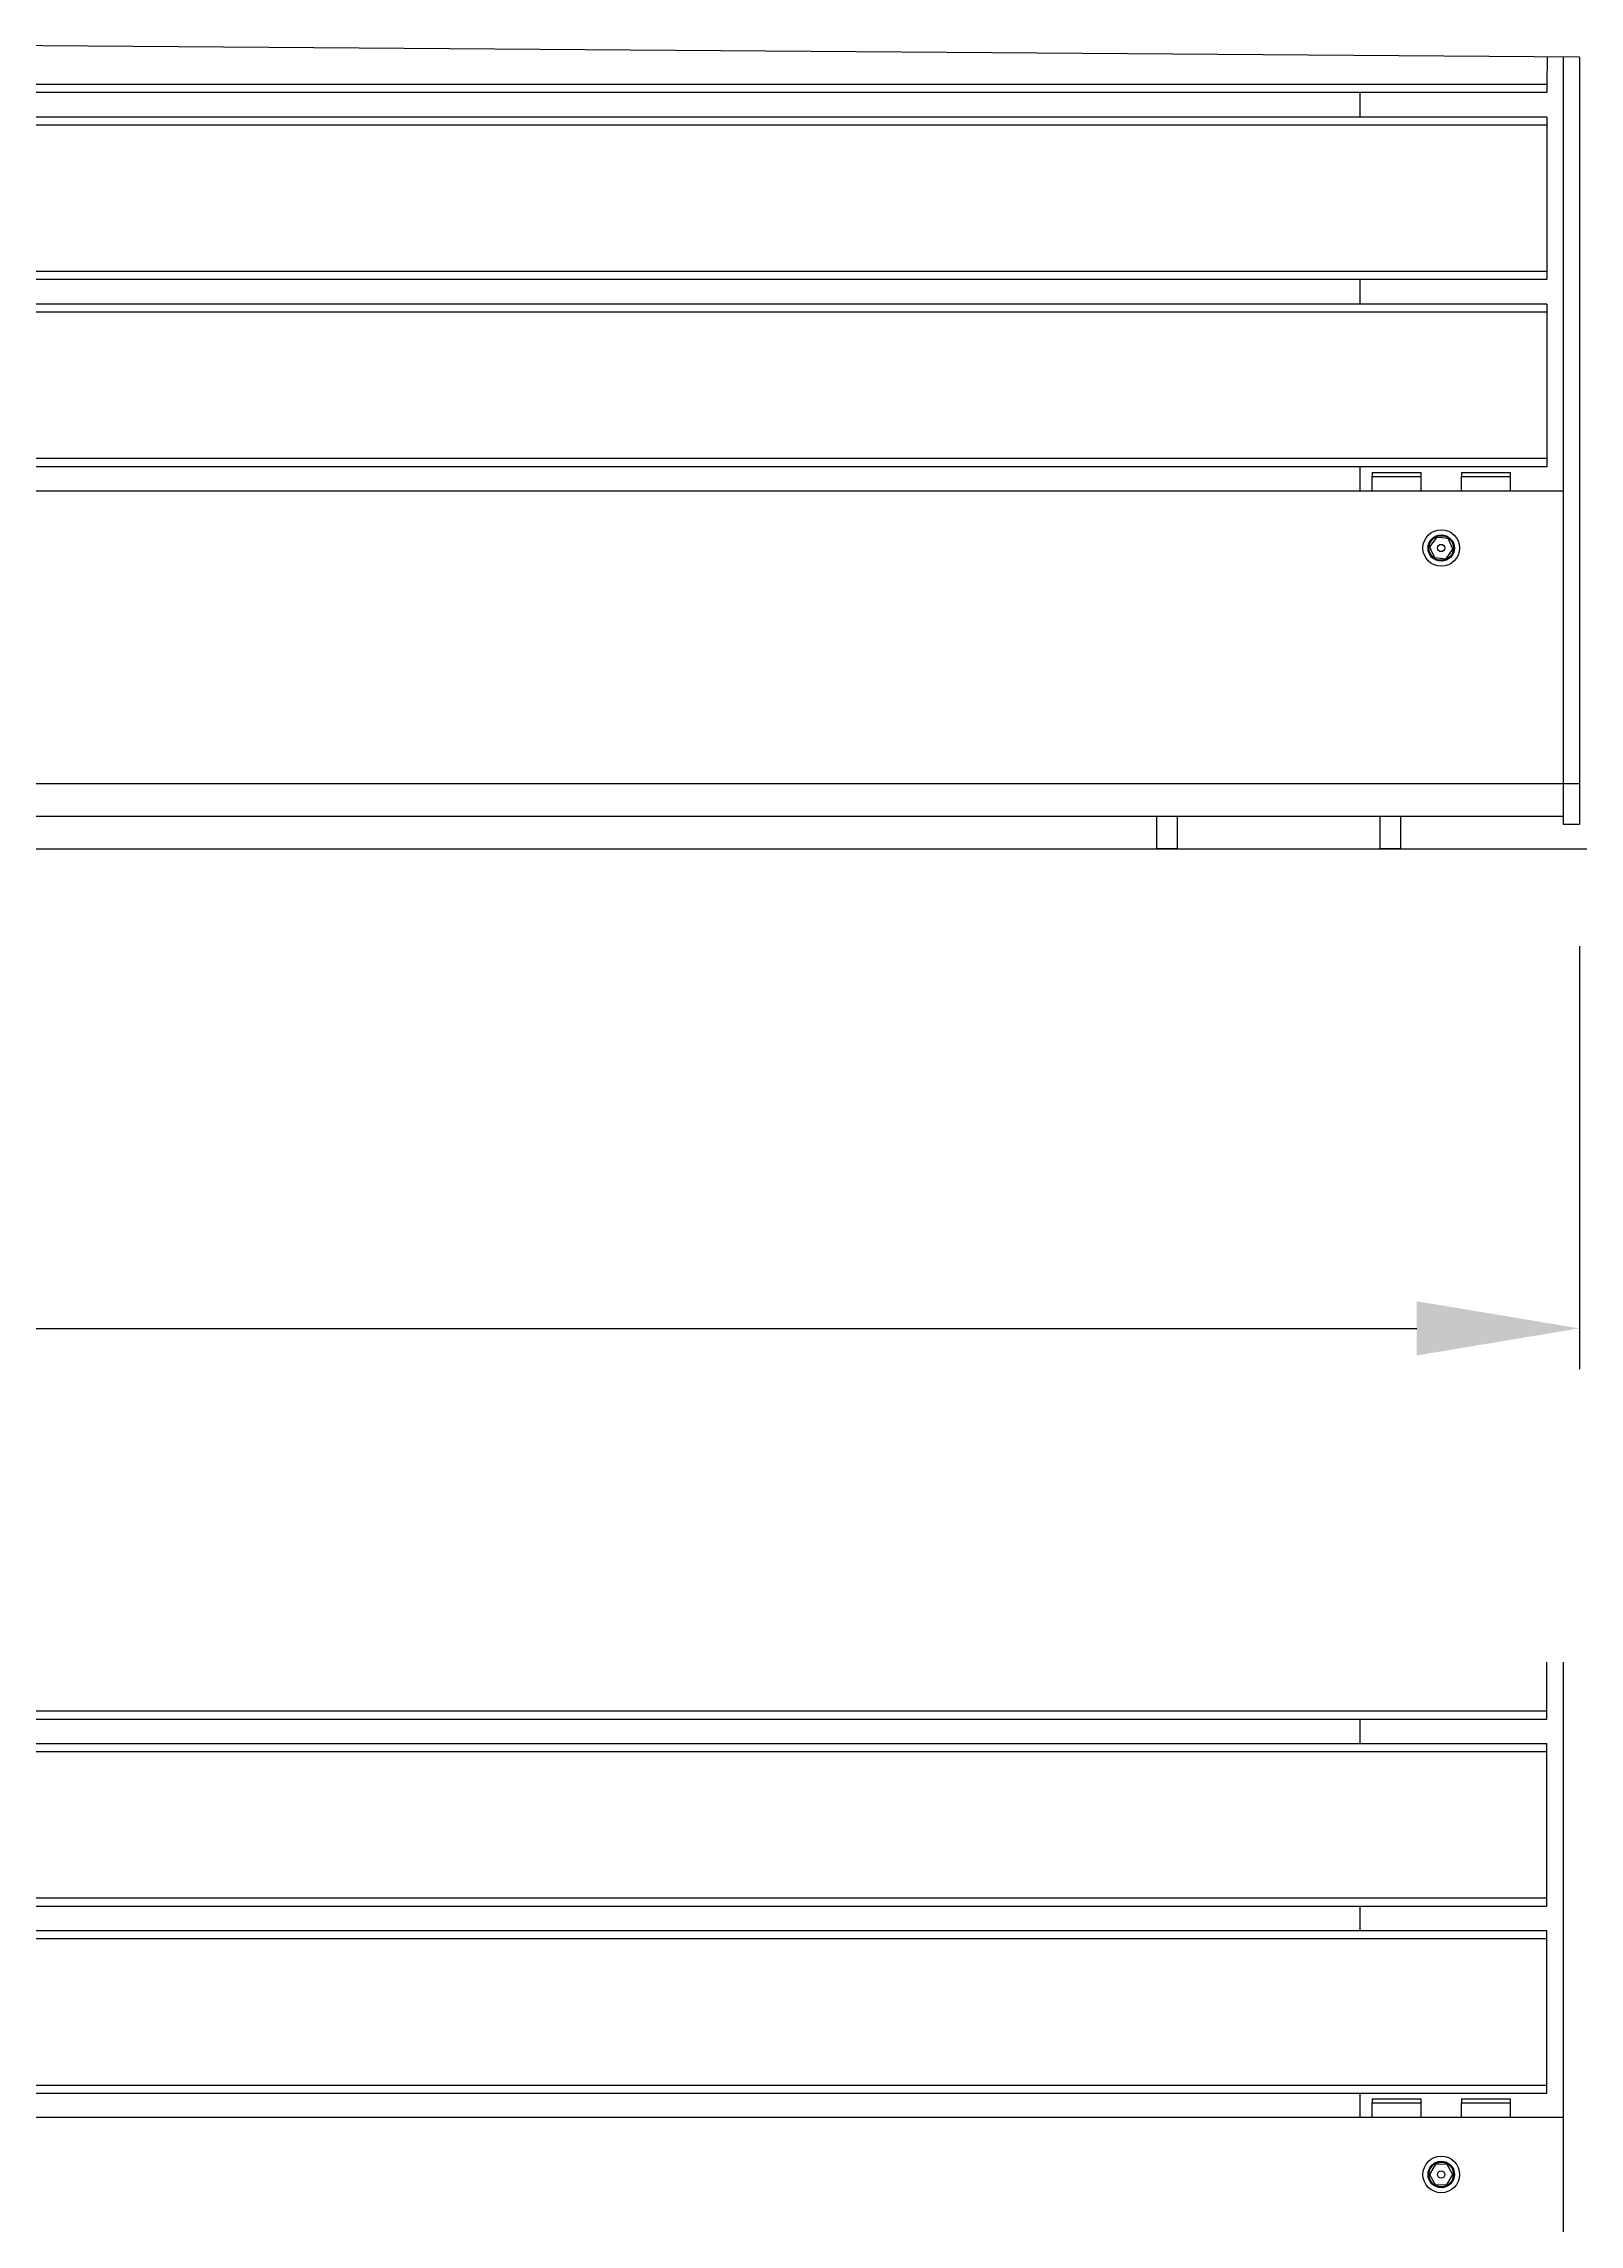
# Model space of a CAD drawing. Header units: millimetres. Extents: x 11004 to 16944, y 3085 to 7285.
# Drawn here: x 13898 to 14275, y 5672 to 6208 of the extents above; entities that cross this region are included whole.
import ezdxf

# ---------------------------------------------------------------- set-up
doc = ezdxf.new("R2010")
doc.units = ezdxf.units.MM
doc.header["$LTSCALE"] = 0.3
doc.styles.add('SEACAD_Arial', font='arial.ttf', dxfattribs={"width": 0.8})
doc.dimstyles.new('ISO-25', dxfattribs={"dimtxt": 1.6, "dimasz": 2, "dimexe": 0.5, "dimexo": 1.5, "dimtad": 1, "dimdec": 0, "dimtxsty": 'SEACAD_Arial', "dimcen": 2, "dimadec": 0, "dimazin": 0, "dimtfac": 1, "dimtdec": 0, "dimtmove": 0, "dimatfit": 3, "dimfxl": 1, "dimarcsym": 0})

# ---------------------------------------------------------------- blocks, each defined once
blk = doc.blocks.new('*D144')
at = {"color": 0, "lineweight": -2, "transparency": 16777216}
for p, q in [((13375.41, 5986.45), (13375.41, 5882.53)), ((14275.41, 5986.56), (14275.41, 5882.53)), ((13415.41, 5892.53), (14235.41, 5892.53))]:
    blk.add_line(p, q, dxfattribs=at)
at = {"color": 0, "transparency": 16777216}
for points in [[(13415.41, 5899.2), (13415.41, 5885.86), (13375.41, 5892.53)], [(14235.41, 5899.2), (14235.41, 5885.86), (14275.41, 5892.53)]]:
    blk.add_solid(points, dxfattribs=at)
at = {"layer": 'Defpoints', "color": 0, "transparency": 16777216}
for p in [(13375.41, 6016.45), (14275.41, 6016.56), (14275.41, 5892.53)]:
    blk.add_point(p, dxfattribs=at)
at = {"color": 0, "transparency": 16777216, "insert": (13825.41, 5921.37), "char_height": 32, "attachment_point": 5, "style": 'SEACAD_Arial'}
blk.add_mtext('900', dxfattribs=at)

msp = doc.modelspace()

# ---------------------------------------------------------------- linework, layer by layer
for p, q in [((14275.41, 6205.16), (13825.91, 6208.5)), ((14267.44, 6205.2), (14267.41, 6198.45)), ((14271.41, 6205.18), (14271.41, 6026.56)), ((14275.41, 6205.16), (14275.41, 6026.56)), ((14267.41, 6198.45), (13383.41, 6198.45)), ((14267.41, 6196.45), (13383.41, 6196.45)), ((14221.41, 6196.45), (14221.41, 6190.45)), ((14267.41, 6198.45), (14267.41, 6196.45)), ((14267.41, 6190.45), (13383.41, 6190.45)), ((14267.41, 6190.45), (14267.41, 6188.45)), ((14267.41, 6188.45), (13383.41, 6188.45)), ((14267.41, 6188.45), (14267.41, 6152.45)), ((14267.41, 6152.45), (13383.41, 6152.45)), ((14267.41, 6152.45), (14267.41, 6150.45)), ((14267.41, 6150.45), (13383.41, 6150.45)), ((14221.41, 6150.45), (14221.41, 6144.45)), ((14267.41, 6144.45), (13383.41, 6144.45)), ((14267.41, 6142.45), (13383.41, 6142.45)), ((14267.41, 6144.45), (14267.41, 6142.45)), ((14267.41, 6142.45), (14267.41, 6106.45)), ((14267.41, 6106.45), (13383.41, 6106.45)), ((14267.41, 6104.45), (13383.41, 6104.45)), ((14221.41, 6104.45), (14221.41, 6098.45)), ((14267.41, 6106.45), (14267.41, 6104.45)), ((14271.41, 6098.45), (13379.41, 6098.45)), ((14224.41, 6103.05), (14224.41, 6102.05)), ((14224.41, 6103.05), (14236.41, 6103.05)), ((14224.41, 6102.05), (14236.41, 6102.05)), ((14224.41, 6098.45), (14224.41, 6102.05)), ((14236.41, 6103.05), (14236.41, 6102.05)), ((14236.41, 6102.05), (14236.41, 6098.45)), ((14246.41, 6103.05), (14258.41, 6103.05)), ((14246.41, 6103.05), (14246.41, 6102.05)), ((14246.41, 6102.05), (14258.41, 6102.05)), ((14246.41, 6098.45), (14246.41, 6102.05)), ((14258.41, 6103.05), (14258.41, 6102.05)), ((14258.41, 6102.05), (14258.41, 6098.45)), ((14271.41, 6026.45), (13379.41, 6026.45)), ((14271.41, 6026.56), (14271.41, 6016.56)), ((14271.41, 6026.56), (14275.41, 6026.56)), ((14275.41, 6026.56), (14275.41, 6016.56)), ((14271.41, 6018.45), (13379.41, 6018.45)), ((14171.41, 6010.45), (14171.41, 6018.45)), ((14176.41, 6018.45), (14176.41, 6010.45)), ((14226.41, 6010.45), (14226.41, 6018.45)), ((14231.41, 6018.45), (14231.41, 6010.45)), ((14271.41, 6016.56), (14275.41, 6016.56)), ((14176.41, 6010.45), (14171.41, 6010.45)), ((14176.41, 6010.45), (14226.41, 6010.45)), ((14231.41, 6010.45), (14226.41, 6010.45)), ((14267.41, 5798.45), (14267.41, 5810.45)), ((14271.41, 5810.45), (14271.41, 5626.56)), ((13383.41, 5798.45), (14267.41, 5798.45)), ((14267.41, 5796.45), (14267.41, 5798.45)), ((13383.41, 5796.45), (14267.41, 5796.45)), ((14221.41, 5796.45), (14221.41, 5790.45)), ((13383.41, 5790.45), (14267.41, 5790.45)), ((13383.41, 5788.45), (14267.41, 5788.45)), ((14267.41, 5788.45), (14267.41, 5790.45)), ((14267.41, 5752.45), (14267.41, 5788.45)), ((13383.41, 5752.45), (14267.41, 5752.45)), ((13383.41, 5750.45), (14267.41, 5750.45)), ((14221.41, 5750.45), (14221.41, 5744.45)), ((14267.41, 5750.45), (14267.41, 5752.45)), ((13383.41, 5744.45), (14267.41, 5744.45)), ((14267.41, 5742.45), (14267.41, 5744.45)), ((13383.41, 5742.45), (14267.41, 5742.45)), ((14267.41, 5706.45), (14267.41, 5742.45)), ((13403.41, 5706.45), (14267.41, 5706.45)), ((13403.41, 5704.45), (14267.41, 5704.45)), ((14221.41, 5704.45), (14221.41, 5698.45)), ((14224.41, 5703.05), (14236.41, 5703.05)), ((14224.41, 5703.05), (14224.41, 5702.05)), ((14224.41, 5702.05), (14236.41, 5702.05)), ((14224.41, 5698.45), (14224.41, 5702.05)), ((14236.41, 5703.05), (14236.41, 5702.05)), ((14236.41, 5702.05), (14236.41, 5698.45)), ((14246.41, 5703.05), (14258.41, 5703.05)), ((14246.41, 5703.05), (14246.41, 5702.05)), ((14246.41, 5702.05), (14258.41, 5702.05)), ((14246.41, 5698.45), (14246.41, 5702.05)), ((14258.41, 5703.05), (14258.41, 5702.05)), ((14258.41, 5702.05), (14258.41, 5698.45)), ((14267.41, 5704.45), (14267.41, 5706.45)), ((14271.41, 5698.45), (13379.41, 5698.45)), ((14239.99, 5686.96), (14238.52, 5684.48)), ((14242.88, 5686.93), (14240, 5686.96)), ((14244.29, 5684.41), (14242.88, 5686.93)), ((14238.52, 5684.48), (14239.94, 5681.97)), ((14239.94, 5681.97), (14242.82, 5681.93)), ((14242.82, 5681.93), (14244.29, 5684.41))]:
    msp.add_line(p, q)
at = {"color": 7, "linetype": 'Continuous'}
msp.add_line((13244.91, 6010.45), (14399.91, 6010.45), dxfattribs=at)
at = {"flags": 128}
for points in [[(14240.21, 6087.07), (14239.31, 6085.82), (14238.54, 6084.72)], [(14238.54, 6084.72), (14238.54, 6084.72), (14238.54, 6084.72), (14238.54, 6084.72), (14238.54, 6084.72), (14238.54, 6084.72), (14238.54, 6084.72), (14238.54, 6084.72), (14238.54, 6084.72)], [(14238.54, 6084.72), (14238.95, 6083.81), (14239.56, 6082.48), (14239.73, 6082.1)], [(14239.73, 6082.1), (14241.27, 6081.95), (14242.61, 6081.82)], [(14243.08, 6086.8), (14241.54, 6086.95), (14240.21, 6087.07)], [(14242.61, 6081.82), (14243.5, 6083.08), (14244.28, 6084.17)], [(14244.28, 6084.17), (14244.11, 6084.55), (14243.5, 6085.88), (14243.08, 6086.8)], [(14244.28, 6084.17), (14244.28, 6084.17), (14244.28, 6084.17), (14244.28, 6084.17), (14244.28, 6084.17), (14244.28, 6084.17), (14244.28, 6084.17), (14244.28, 6084.17), (14244.28, 6084.17)], [(14242.61, 6081.82), (14242.61, 6081.82), (14242.61, 6081.82), (14242.61, 6081.82), (14242.61, 6081.82), (14242.61, 6081.82), (14242.61, 6081.82), (14242.61, 6081.82), (14242.61, 6081.82)], [(14240, 5686.96), (14240, 5686.96), (14240, 5686.96), (14240, 5686.96), (14240, 5686.96), (14240, 5686.96), (14239.99, 5686.96), (14239.99, 5686.96), (14239.99, 5686.96)], [(14242.88, 5686.93), (14242.88, 5686.93), (14242.88, 5686.93), (14242.88, 5686.93), (14242.88, 5686.93), (14242.88, 5686.93), (14242.88, 5686.93), (14242.88, 5686.93), (14242.88, 5686.93)], [(14238.52, 5684.48), (14238.52, 5684.48), (14238.52, 5684.48), (14238.52, 5684.48), (14238.52, 5684.48), (14238.52, 5684.48), (14238.52, 5684.48), (14238.52, 5684.48), (14238.52, 5684.48)], [(14239.94, 5681.97), (14239.94, 5681.97), (14239.94, 5681.97), (14239.94, 5681.97), (14239.94, 5681.97), (14239.94, 5681.97), (14239.94, 5681.97), (14239.94, 5681.97), (14239.94, 5681.97)], [(14242.82, 5681.93), (14242.82, 5681.93), (14242.82, 5681.93), (14242.82, 5681.93), (14242.82, 5681.93), (14242.82, 5681.93), (14242.82, 5681.93), (14242.82, 5681.93), (14242.82, 5681.93)], [(14244.29, 5684.41), (14244.29, 5684.41), (14244.29, 5684.41), (14244.29, 5684.41), (14244.29, 5684.41), (14244.29, 5684.41), (14244.29, 5684.41), (14244.29, 5684.41), (14244.29, 5684.41)]]:
    msp.add_lwpolyline(points, dxfattribs=at)
for centre, radius in [((14241.41, 6084.45), 4.5), ((14241.41, 6084.45), 3.25), ((14241.41, 6084.45), 3.1), ((14241.41, 6084.45), 3.03), ((14241.41, 6084.45), 0.894), ((14241.41, 5684.45), 4.5), ((14241.41, 5684.45), 3.25), ((14241.41, 5684.45), 3.1), ((14241.41, 5684.45), 3.03), ((14241.41, 5684.45), 0.894)]:
    msp.add_circle(centre, radius)
for centre, radius, start, end in [((14239.74, 6082.11), 0.0171, 231.8793, 237.0453), ((14240.23, 6087.03), 0.0452, 113.1342, 115.1226), ((14243.09, 6086.81), 0.0171, 231.8793, 237.0453)]:
    msp.add_arc(centre, radius, start, end)

# ---------------------------------------------------------------- dimensions: what is measured, and where the dimension line sits
dim = msp.add_linear_dim(base=(14275.41, 5892.53), p1=(13375.41, 6016.45), p2=(14275.41, 6016.56), dimstyle='ISO-25')
dim.commit()
dim.dimension.update_dxf_attribs({"geometry": '*D144', "text_midpoint": (13825.41, 5921.37)})

doc.saveas('drawing.dxf')
